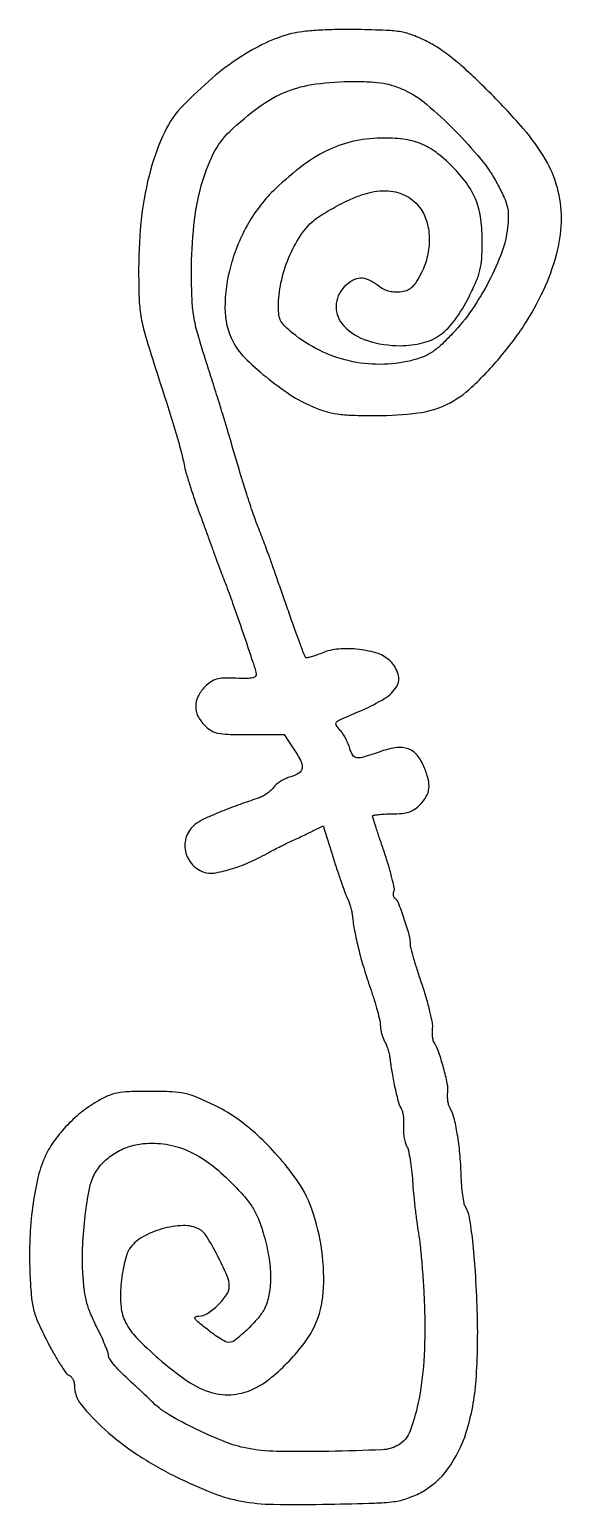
# Model space of a CAD drawing. Extents: x 0 to 141, y 0 to 391.
import ezdxf

# ---------------------------------------------------------------- set-up
doc = ezdxf.new("R2010")
doc.units = 0

msp = doc.modelspace()

# ---------------------------------------------------------------- linework, layer by layer
msp.add_lwpolyline([(69.5, 389.638322, 0.04673), (62.594449, 387.152941, 0.036362), (55.631925, 383.244118, 0.031749), (48.443187, 377.804925, 0.020729), (40.84938, 370.692757, 0.083595), (35.895755, 363.603423, 0.04412), (32.154852, 353.508887, 0.038382), (29.786181, 341.191701, 0.028323), (29, 327.323833, 0.007996), (29.123199, 319.620938, 0.031563), (29.573217, 314.902632, 0.030992), (30.617185, 310.237585, 0.007516), (32.931228, 302.680797, -0.001007), (36.723692, 290.84848, -0.004611), (38.848517, 283.953521, -0.007881), (40.170325, 279.249861, -0.015929), (41.033844, 275.5, 0.021605), (41.540895, 273.407015, 0.006024), (42.514761, 270.178125, 0.006067), (43.706251, 266.547656, 0.006339), (44.968885, 263, -0.00055), (46.237372, 259.56241, -0.000623), (47.446269, 256.2625, -0.000566), (48.467019, 253.455522, -0.003451), (48.983112, 252, 0.004896), (49.455305, 250.680413, 0.001357), (50.222253, 248.61875, 0.00137), (51.103399, 246.289059, 0.001435), (51.983885, 244, -0.00777), (53.899401, 238.825358, -0.002423), (56.615297, 231.002277, -0.001721), (59.253211, 223.195576, -0.019963), (60.152724, 220.096578, -0.256215), (59.978548, 219.439356, -0.149676), (59.249218, 219.028572, -0.054074), (57.693019, 218.860225, -0.009739), (54.775849, 218.917881, 0.015276), (51.546849, 218.945939, 0.062619), (49.613154, 218.659748, 0.084967), (48.118132, 217.953111, 0.043611), (46.525849, 216.616758, 0.080272), (44.738782, 214.140862, 0.114998), (44.108238, 211.518939, 0.116042), (44.703658, 208.905831, 0.082767), (46.454545, 206.454545, 0.058989), (48.179799, 205.094557, 0.086016), (49.975117, 204.381429, 0.045079), (52.65401, 204.0682, 0.006391), (58.204545, 203.993167), (67.5, 203.986334), (69.855393, 200.527476, -0.0274), (71.833094, 197.250918, -0.141146), (72.265994, 195.198041, -0.230852), (71.452986, 193.798822, -0.082725), (69.29481, 192.820502, 0.041249), (67.964198, 192.345351, 0.032672), (66.616673, 191.625296, 0.033661), (65.448564, 190.785416, 0.067381), (64.678652, 189.951599, -0.059318), (63.93066, 189.114952, -0.031907), (62.835027, 188.266386, -0.03128), (61.59139, 187.533258, -0.042431), (60.383842, 187.043492, 0.011935), (55.851589, 185.519526, 0.009673), (51.064923, 183.676235, 0.009098), (46.822219, 181.856752, 0.039199), (44.416497, 180.537244, 0.144875), (41.871663, 177.534292, 0.140213), (41.329142, 173.588919, 0.137305), (42.957379, 169.891933, 0.137064), (46.269151, 167.574305, 0.12537), (48.939008, 167.336777, 0.031676), (53.223447, 168.313039, 0.030339), (58.127601, 170.092233, 0.026719), (63, 172.519078, -0.00781), (64.205223, 173.177365, -0.003596), (65.79375, 173.998537, -0.00356), (67.477253, 174.838492, -0.004926), (69, 175.56623, 0.001256), (70.534515, 176.285803, 0.000888), (72.254198, 177.101224, 0.000897), (73.894738, 177.886303, 0.001896), (75.163229, 178.502068), (77.826458, 179.80738), (80.581545, 171.15369, 0.003487), (81.709689, 167.693865, 0.004184), (82.821082, 164.454874, 0.0036), (83.799379, 161.7421, 0.027653), (84.336654, 160.501201, -0.030847), (84.738858, 159.555761, -0.016885), (85.119293, 158.354821, -0.016773), (85.424555, 157.10454, -0.025592), (85.596675, 156.001201, 0.021359), (86.188525, 151.98438, 0.013624), (87.201846, 147.371738, 0.012328), (88.59955, 142.284868, 0.009586), (90.360824, 136.823683, -0.007826), (91.371304, 133.727825, -0.009296), (92.224742, 130.773828, -0.008273), (92.855156, 128.264282, -0.057455), (93, 127.007942, 0.042714), (93.083602, 126.031105, 0.023313), (93.343199, 124.8557, 0.023071), (93.720777, 123.677461, 0.033798), (94.168337, 122.68546, -0.030621), (94.634991, 121.668409, -0.018248), (95.06985, 120.408947, -0.018231), (95.412731, 119.117482, -0.029877), (95.596675, 118.001201, 0.016591), (96.107963, 114.285869, 0.012604), (96.905198, 110.252429, 0.010514), (97.793467, 106.644113, 0.072923), (98.5137, 104.977833, -0.077884), (98.839774, 104.202536, -0.02751), (99.065256, 103.015123, -0.026522), (99.173252, 101.661653, -0.028141), (99.133754, 100.331084, 0.034347), (99.109965, 98.954149, 0.026549), (99.266532, 97.461042, 0.027184), (99.564343, 96.076828, 0.05634), (99.972634, 95.051134, -0.068201), (100.432379, 93.811728, -0.013124), (100.892313, 91.455436, -0.013752), (101.283905, 88.656824, -0.012295), (101.538584, 85.734449, 0.007698), (101.791127, 82.492218, 0.004856), (102.180885, 78.715744, 0.004875), (102.636446, 75.009502, 0.00893), (103.091017, 72, -0.015989), (103.547021, 68.662647, -0.005286), (104.007622, 63.7375, -0.005257), (104.403415, 58.26238, -0.005945), (104.665487, 53, -0.021466), (104.597446, 39.537911, -0.034689), (103.25689, 28.164783, -0.040124), (100.923325, 19.629666, -0.180303), (97.629747, 15.749909, -0.117572), (93.53855, 14.590762, -0.005751), (79.371512, 14.158272, -0.009257), (65.515817, 14.151302, -0.04409), (57.647769, 14.989515, -0.045538), (51.796277, 16.705572, -0.018846), (44.237755, 20.02648, -0.018217), (37.103804, 23.814144, -0.062076), (32.919525, 26.985231, 0.003402), (31.611076, 28.243121, 0.001211), (29.725391, 30.022761, 0.001202), (27.646465, 31.96589, 0.001418), (25.669525, 33.794382, -0.015945), (23.881302, 35.547406, -0.020953), (22.371673, 37.263254, -0.018987), (21.252932, 38.76058, -0.152084), (21, 39.572899, 0.088398), (20.840502, 40.468004, 0.009385), (20.068994, 42.44863, 0.011349), (19.044326, 44.787519, 0.008887), (17.830618, 47.278517, -0.020161), (16.189706, 50.848504, -0.036457), (15.185462, 53.903004, -0.033331), (14.582786, 57.250643, -0.014072), (14.20232, 61.805178, -0.026269), (14.183804, 68.728047, -0.017927), (14.85746, 76.569344, -0.016474), (15.969163, 83.707658, -0.076481), (17.356785, 87.629068, -0.070505), (19.54901, 90.613445, -0.059614), (22.603058, 93.069934, -0.05762), (26.260158, 94.805855, -0.057131), (30.227459, 95.667768, -0.064171), (36.281352, 95.495955, -0.065374), (42.053425, 93.791702, -0.057877), (47.748566, 90.429621, -0.035983), (53.584072, 85.30274, -0.013115), (57.091255, 81.551497, -0.040146), (59.183814, 78.771894, -0.04642), (60.639629, 75.922068, -0.022519), (61.983835, 72.054279, -0.027009), (63.345359, 66.37874, -0.036787), (63.911975, 61.147714, -0.041808), (63.684499, 56.528982, -0.065845), (62.648956, 52.702258, -0.072372), (60.970223, 49.903429, -0.028239), (57.918131, 46.569043, -0.024069), (54.665372, 43.687361, -0.172903), (52.715204, 43.009706, -0.124472), (52.013174, 43.1932, -0.0137), (50.567189, 44.041835, -0.016051), (48.879542, 45.172353, -0.012329), (47.109269, 46.509706, -0.00626), (44.69385, 48.479631, -0.079477), (43.927339, 49.361558, -0.453035), (44.063404, 49.811155, -0.106948), (44.936192, 50, 0.146246), (47.218595, 50.682177, 0.047338), (49.999334, 52.91011, 0.047241), (52.301273, 55.608349, 0.154178), (53, 57.820453, 0.103465), (52.374266, 60.811976, 0.017683), (49.843944, 66.080311, 0.016153), (46.963155, 71.165586, 0.133707), (45.05162, 72.972374, 0.131571), (40.804675, 73.965686, 0.061642), (35.185173, 73.087579, 0.061145), (29.871442, 70.839257, 0.117624), (26.528113, 67.68325, 0.069311), (25.861171, 66.272584, 0.018497), (25.205868, 63.869787, 0.018384), (24.657319, 61.055445, 0.018025), (24.312701, 58.189896, 0.043603), (24.332748, 52.479567, 0.095916), (25.542297, 48.303271, 0.075185), (28.438728, 44.273834, 0.019415), (34.263302, 38.752927, 0.030278), (41.944677, 32.800281, 0.076104), (48.315351, 29.747822, 0.101956), (54.109558, 29.215008, 0.090303), (59.920159, 30.959268, 0.054878), (64.210206, 33.778499, 0.029797), (68.829665, 38.087253, 0.029741), (72.934039, 42.948848, 0.051513), (75.644102, 47.482819, 0.092492), (77.883945, 56.205605, 0.050439), (77.508061, 67.288948, 0.04983), (74.877852, 78.310065, 0.078125), (70.303912, 86.889881, 0.020974), (65.089444, 93.238157, 0.028337), (59.833015, 98.485606, 0.031165), (54.48607, 102.683369, 0.038255), (49, 105.874147, 0.013399), (44.344452, 107.972879, 0.046681), (41.200602, 108.957214, 0.042668), (37.788328, 109.385471, 0.009892), (32, 109.5, 0.008153), (26.462635, 109.409696, 0.038943), (23.322052, 109.061371, 0.05635), (20.844888, 108.292685, 0.030431), (18, 106.83211, 0.036523), (13.637574, 103.794996, 0.034531), (9.67534, 100.102176, 0.035802), (6.410612, 96.064734, 0.049489), (4.139631, 92, 0.045801), (2.237707, 86.242747, 0.024312), (0.899886, 78.845242, 0.022505), (0.187579, 70.514633, 0.020365), (0.1913, 61.869896, 0.009124), (0.571699, 55.473721, 0.04167), (1.168032, 51.800497, 0.044968), (2.346088, 48.406719, 0.011769), (4.842538, 43.205806, 0.010489), (6.567473, 39.987684, 0.014523), (8.256716, 37.18271, 0.011013), (9.763285, 34.947759, 0.148384), (10.533381, 34.348817, -0.114448), (11.09449, 33.969609, -0.06579), (11.569181, 33.300725, -0.060342), (11.890693, 32.459998, -0.061257), (12, 31.571151, 0.171629), (13.770305, 26.565719, 0.039799), (20.013109, 19.990211, 0.037251), (28.712265, 13.275954, 0.031753), (38.776273, 7.522036, 0.018887), (48.695741, 3.114602, 0.050501), (56.122736, 0.983466, 0.040639), (64.696332, 0.146715, 0.008941), (79.5, 0.173754, 0.002522), (91.467558, 0.470033, 0.023983), (96.570209, 0.867571, 0.051564), (100.005645, 1.667407, 0.037512), (103.611541, 3.220813, 0.115993), (110.895897, 9.516358, 0.081342), (115.77506, 19.24658, 0.05848), (118.353747, 32.976888, 0.025689), (118.677062, 51.5, 0.006789), (118.189285, 61.763034, 0.013089), (117.472418, 69.958789, 0.013049), (116.598422, 76.182435, 0.099015), (115.551492, 78.938707, -0.095162), (115.186386, 79.878253, -0.012145), (114.8468, 82.029048, -0.01386), (114.57382, 84.62955, -0.011133), (114.420273, 87.438707, 0.015155), (114.069428, 93.031722, 0.018183), (113.389417, 98.260821, 0.01849), (112.4977, 102.600573, 0.078647), (111.477772, 105.035965, -0.070648), (111.150025, 105.784893, -0.030411), (110.921542, 106.853474, -0.029337), (110.813106, 108.039354, -0.034273), (110.853783, 109.16904, 0.076498), (110.736879, 111.593231, 0.016326), (109.757819, 115.709112, 0.017455), (108.483862, 119.811632, 0.054448), (107.241235, 122.418691, -0.086284), (107.002568, 123.01376, -0.026768), (106.852454, 123.969662, -0.025878), (106.796566, 125.075423, -0.025822), (106.855127, 126.181847, 0.073268), (106.790214, 127.735228, 0.011841), (106.152582, 130.701771, 0.012853), (105.222356, 134.183093, 0.010983), (104.068281, 137.801135, -0.005373), (102.893155, 141.347249, -0.007059), (101.901307, 144.609795, -0.005309), (101.14066, 147.353973, -0.065037), (101, 148.43079, 0.068582), (100.667288, 150.845027, 0.012661), (99.340404, 155.146361, 0.008343), (97.802526, 159.476992, 0.166337), (96.9236, 160.547218, -0.135538), (96.643982, 160.848702, -0.079881), (96.488874, 161.318439, -0.069756), (96.477525, 161.879616, -0.061914), (96.617993, 162.446888, 0.143494), (96.694206, 163.381496, 0.009403), (96.089679, 166.053703, 0.013033), (95.213377, 169.252925, 0.009331), (94.074319, 172.78355, -0.002021), (92.896114, 176.260715, -0.003071), (91.903081, 179.292637, -0.001142), (91.071159, 181.906931, -0.0766), (91, 182.368687, -0.362182), (91.208331, 182.618566, -0.014095), (92.482102, 182.814552, -0.019376), (94.111053, 182.954548, -0.011747), (96.045455, 183, 0.021467), (98.712324, 183.11455, 0.057672), (100.570263, 183.493243, 0.07064), (102.067629, 184.230143, 0.046789), (103.545455, 185.454545, 0.064567), (105.179236, 187.575182, 0.10739), (105.87209, 189.712161, 0.089486), (105.673921, 192.21766, 0.034602), (104.551961, 195.529882, 0.072816), (102.721477, 198.575613, 0.13542), (100.385534, 200.225919, 0.120441), (97.331437, 200.551285, 0.051178), (93.303484, 199.583229, -0.008974), (88.733049, 198.067717, -0.098856), (86.82352, 197.866163, -0.231676), (85.710158, 198.544533, -0.074933), (84.903468, 200.35745, 0.032144), (84.476604, 201.590237, 0.021847), (83.842216, 202.933261, 0.022064), (83.112676, 204.180962, 0.040608), (82.397211, 205.113581, -0.043661), (81.308846, 206.550326, -0.3578), (81.405067, 207.308825, -0.086339), (82.474311, 208.017256, -0.002043), (88, 210.411102, 0.034851), (94.217348, 213.603817, 0.124308), (97.336872, 216.761168, 0.210404), (97.719396, 220.008202, 0.122585), (95.662502, 223.428407, 0.117247), (92.398147, 225.438663, 0.050373), (87.371341, 226.551584, 0.04942), (81.975161, 226.651214, 0.079034), (77.505232, 225.566633, -0.013476), (76.011392, 224.98924, -0.020329), (74.679115, 224.575328, -0.015917), (73.590604, 224.321905, -0.250636), (73.237869, 224.428798, -0.10627), (72.977379, 224.831949, -0.001049), (71.758547, 228.071924, -0.003389), (70.384654, 231.824827, -0.002184), (68.840886, 236.191924, 0.000022), (67.267446, 240.704947, 0.000027), (65.799993, 244.912628, 0.000023), (64.566574, 248.448118, 0.000202), (64.024389, 250, 0.004757), (63.548619, 251.319605, 0.001318), (62.776884, 253.38125, 0.001331), (61.890707, 255.710941, 0.001394), (61.005674, 258, -0.009605), (59.3728, 262.438629, -0.006188), (57.643571, 267.640595, -0.004603), (55.584712, 274.311781, -0.001831), (52.878036, 283.5, 0.003365), (51.830255, 287.017004, 0.001202), (50.2893, 292.021859, 0.001193), (48.572566, 297.504126, 0.001409), (46.921901, 302.680797, -0.007487), (44.651005, 310.113545, -0.02957), (43.59639, 314.77659, -0.031511), (43.132348, 319.38761, -0.009325), (43, 326.483392, -0.025696), (43.640878, 338.94566, -0.040824), (45.597913, 349.440187, -0.0491), (48.778577, 357.786676, -0.086368), (53.142998, 363.716129, -0.032421), (60.940089, 370.272219, -0.062781), (68.041426, 374.234489, -0.062981), (75.888691, 376.303069, -0.032826), (86, 376.97461, -0.011854), (90.556489, 376.869704, -0.031146), (93.804672, 376.514247, -0.038356), (96.56923, 375.814389, -0.02832), (99.5, 374.639577, -0.066561), (105.258984, 370.941804, -0.021754), (112.678497, 364.068247, -0.022243), (119.616954, 356.401857, -0.050399), (123.966722, 349.911057, -0.013808), (125.78364, 346.26292, -0.051778), (126.614141, 343.846152, -0.059853), (126.869353, 341.491625, -0.022817), (126.680316, 338.191505, -0.063156), (125.183453, 331.769329, -0.031105), (121.779042, 324.090782, -0.030398), (117.219921, 316.490068, -0.040285), (112.139467, 310.228021, -0.013936), (108.93289, 307.050794, -0.043597), (106.547582, 305.177306, -0.054153), (104.17167, 303.96907, -0.031712), (101.11802, 303.028313, -0.058168), (92.936387, 302.048061, -0.057846), (84.733015, 302.97505, -0.057289), (76.889639, 305.771969, -0.055044), (69.770166, 310.304941, -0.023227), (67.759335, 312.080678, -0.075663), (66.687036, 313.491451, -0.087269), (66.164698, 315.042754, -0.03769), (66, 317.224544, -0.053537), (66.68607, 323.613655, -0.043578), (68.728069, 330.190566, -0.045014), (71.755786, 336.03317, -0.075235), (75.391511, 340.193006, -0.032509), (76.581395, 341.07403, -0.008333), (78.616612, 342.337815, -0.008451), (80.99257, 343.704896, -0.008491), (83.409722, 344.98871, -0.053309), (89.960776, 347.490066, -0.091593), (95.769623, 347.929756, -0.112998), (100.510158, 346.29451, -0.117046), (103.995802, 342.774926, -0.07976), (105.510518, 339.072493, -0.062098), (105.967499, 334.741188, -0.058983), (105.343509, 330.206654, -0.057705), (103.676627, 325.907284, -0.021444), (102.328952, 323.596717, -0.072998), (101.187304, 322.286206, -0.096529), (99.902774, 321.557619, -0.056371), (98.165919, 321.185843, -0.048464), (96.62538, 321.183693, -0.049299), (95.122383, 321.478948, -0.048659), (93.688877, 322.067751, -0.044916), (92.354433, 322.935843, 0.056955), (89.903839, 324.447537, 0.121285), (87.734463, 324.881769, 0.124444), (85.648382, 324.255959, 0.061661), (83.454545, 322.545455, 0.196251), (81.296344, 317.409658, 0.19568), (83.345452, 312.222712, 0.126747), (89.607356, 308.332161, 0.076093), (98.310123, 307, 0.060667), (104.20127, 307.717436, 0.094645), (108.831368, 309.847055, 0.083281), (112.74238, 313.76281, 0.038043), (116.485181, 319.970573, 0.01444), (118.402897, 324.069136, 0.042294), (119.395598, 327.022869, 0.0437), (119.860048, 330.04799, 0.016251), (120, 334.352912, 0.031238), (119.616438, 340.486206, 0.058901), (118.426864, 345.293495, 0.062236), (116.204035, 349.516043, 0.039144), (112.662343, 353.832522, 0.033063), (108.261128, 357.845796, 0.064885), (104.211365, 360.293412, 0.066732), (99.746691, 361.581039, 0.036896), (94.076858, 362, 0.049768), (86.406396, 361.234622, 0.059391), (79.50684, 358.966928, 0.052435), (72.692283, 354.873118, 0.028514), (65.232217, 348.554407, 0.072703), (58.081603, 339.451981, 0.062691), (53.392354, 328.220606, 0.066845), (51.848955, 317.009151, 0.119326), (53.997167, 308.005552, 0.079532), (56.974539, 303.92607, 0.02429), (62.669274, 298.798668, 0.025021), (69.164395, 294.018857, 0.044559), (75, 290.866139, 0.027661), (78.414039, 289.616186, 0.03936), (81.56757, 288.921003, 0.027586), (85.534148, 288.590466, 0.006995), (92, 288.5, 0.031395), (102.946283, 289.187997, 0.080177), (110.549969, 291.420241, 0.077996), (117.187395, 295.973246, 0.028556), (125.024625, 304.272366, 0.033623), (131.684692, 313.359694, 0.038316), (136.747102, 322.881713, 0.04159), (139.936525, 332.226079, 0.062344), (140.978038, 340.772829, 0.066067), (139.886692, 348.795271, 0.065228), (136.739509, 356.292931, 0.047558), (130.850737, 364.494029, 0.017224), (121.046409, 374.971429, 0.010017), (116.450242, 379.375828, 0.016463), (112.36998, 382.891024, 0.019493), (108.731062, 385.596037, 0.034112), (105.496797, 387.5, 0.022923), (101.638436, 389.213897, 0.05009), (98.525574, 390.082412, 0.033201), (94.592558, 390.499351, 0.005549), (87, 390.713068, 0.008408), (81.512752, 390.71432, 0.011188), (76.529226, 390.520052, 0.012235), (72.351706, 390.160718, 0.035468)], format="xyb", close=True)

doc.saveas('drawing.dxf')
